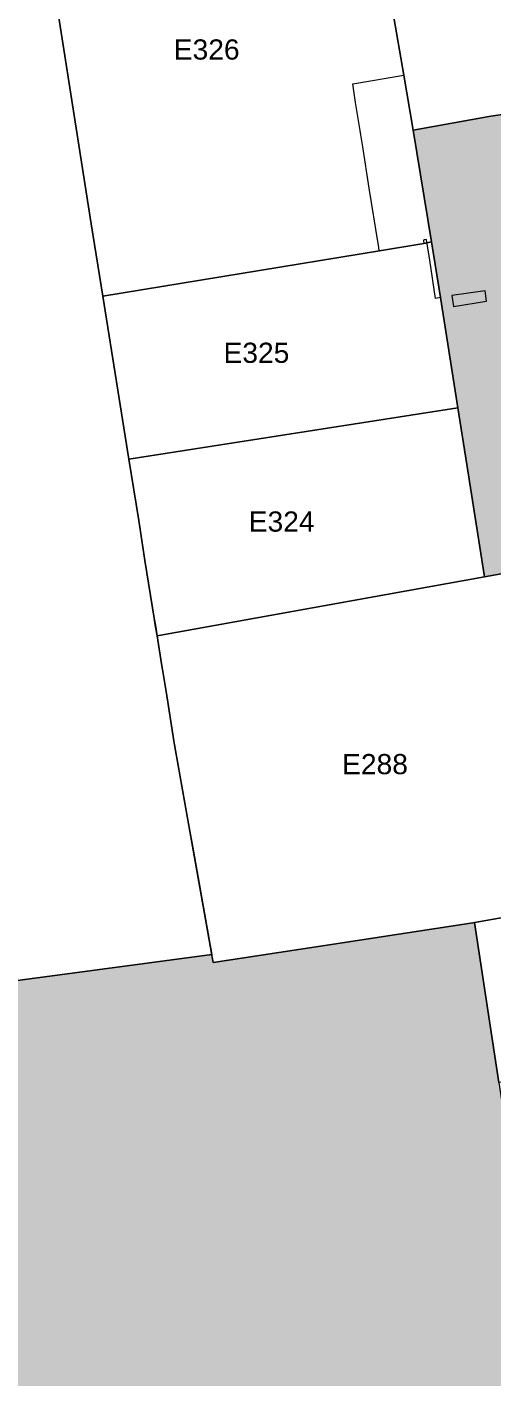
# Model space of a CAD drawing. Header units: metres. Extents: x 662613 to 666742, y 2728069 to 2732733.
# Drawn here: x 663163.9 to 663205.4, y 2730603.3 to 2730723.8 of the extents above; entities that cross this region are included whole.
import ezdxf
from ezdxf.enums import TextEntityAlignment as Align

# ---------------------------------------------------------------- set-up
doc = ezdxf.new("R2010")
doc.units = ezdxf.units.M
doc.header["$MEASUREMENT"] = 0
for name, color, linetype, lineweight in [('DQ_PLOT_ID', 252, 'Continuous', 18), ('Xref_DQ_MasterPlan_2024$0$DQ_PLOTS', 252, 'Continuous', 15), ('Xref_DQ_MasterPlan_2024$0$DQ_ROADS', 8, 'Continuous', 13)]:
    doc.layers.add(name, color=color, linetype=linetype, lineweight=lineweight)
doc.layers.add('Open area$0$INTENSIVE LANDSCAPING AND PLAZAS', color=7, linetype='Continuous', true_color=0xecf9e2)
doc.layers.add('Open area$0$PUBLIC PARKING', color=254, linetype='Continuous')
doc.styles.add('DQ_Plot_ID', font='arial.ttf')

# ---------------------------------------------------------------- blocks, each defined once
blk = doc.blocks.new('Xref_DQ_MasterPlan_2024$0$DQ_Roads_')
at = {"layer": 'Xref_DQ_MasterPlan_2024$0$DQ_ROADS'}
blk.add_lwpolyline([(663213.5667, 2730676.1897), (663204.7498, 2730674.7502), (663204.6737, 2730675.2259), (663203.1485, 2730684.7569), (663202.3243, 2730690.0408), (663200.8246, 2730699.6567), (663200.3633, 2730699.5553), (663199.8714, 2730702.9744), (663199.5666, 2730704.792), (663199.5604, 2730704.829), (663199.3385, 2730704.7881), (663199.3115, 2730704.7522), (663199.2968, 2730704.7325), (663199.3409, 2730704.4586), (663195.364, 2730703.8085), (663195.3463, 2730703.8191), (663195.2974, 2730704.1252), (663195.2454, 2730704.4508), (663194.4581, 2730709.4034), (663193.8726, 2730713.0686), (663193.7061, 2730714.1479), (663193.6492, 2730714.5283), (663193.2341, 2730717.0324), (663192.9808, 2730718.7076), (663197.5276, 2730719.4617), (663198.3726, 2730714.5775), (663199.2607, 2730714.7372), (663205.1291, 2730715.7921), (663205.304, 2730715.8235), (663205.5733, 2730715.8615)], dxfattribs=at)
blk.add_lwpolyline([(663204.91, 2730699.3066), (663204.7845, 2730700.24), (663201.8364, 2730699.8151), (663201.9841, 2730698.8409)], close=True, dxfattribs=at)
blk = doc.blocks.new('Xref_DQ_MasterPlan_2024')
at = {"layer": 'Xref_DQ_MasterPlan_2024$0$DQ_PLOTS'}
for points in [[(663165.38, 2730733.34), (663169.64, 2730706.21), (663170.67, 2730699.77), (663173, 2730685.23), (663173.88, 2730679.76), (663174.44, 2730676.2), (663175.26, 2730671.06), (663175.4, 2730670.24), (663175.52, 2730669.48), (663175.93, 2730666.99), (663176.01, 2730666.48), (663176.32, 2730664.52), (663177.01, 2730660.13), (663177.07, 2730659.77), (663178.33, 2730652.72), (663178.76, 2730650.28), (663180.4, 2730641.07), (663142.78, 2730636.03)], [(663213.8, 2730676.38), (663204.75, 2730674.75), (663203.15, 2730684.76), (663202.36, 2730689.81), (663200.82, 2730699.66), (663200.01, 2730704.61), (663198.37, 2730714.58), (663205.3, 2730715.82), (663208.45, 2730716.27)], [(663128.2, 2730567.93), (663119.81, 2730621.63), (663071.01, 2730649.06), (663074.64, 2730664.85), (663075, 2730666.3), (663100.03, 2730652.06), (663100.03, 2730652.06), (663131.11, 2730634.31), (663142.78, 2730636.03), (663180.4, 2730641.07), (663180.42, 2730640.95), (663180.52, 2730640.36), (663190.48, 2730641.87), (663203.7, 2730643.89), (663203.85, 2730643.91), (663206.01, 2730629.65), (663208.26, 2730614.82), (663212.72, 2730585.36)]]:
    blk.add_lwpolyline(points, dxfattribs=at)
for points in [[(663213.56, 2730717.08), (663212.12, 2730716.84), (663208.45, 2730716.27), (663205.3, 2730715.82), (663198.37, 2730714.58), (663197.53, 2730719.46), (663193.28, 2730744.01), (663209.08, 2730746.6), (663213.56, 2730717.08)], [(663198.37, 2730714.58), (663200.01, 2730704.61), (663199.34, 2730704.46), (663195.36, 2730703.81), (663170.67, 2730699.77), (663169.64, 2730706.21), (663165.38, 2730733.34), (663164.42, 2730739.47), (663189.66, 2730743.42), (663193.28, 2730744.01), (663197.53, 2730719.46), (663198.37, 2730714.58)], [(663170.67, 2730699.77), (663195.36, 2730703.81), (663199.34, 2730704.46), (663200.01, 2730704.61), (663200.82, 2730699.66), (663202.36, 2730689.81), (663173, 2730685.23), (663170.67, 2730699.77)], [(663173, 2730685.23), (663202.36, 2730689.81), (663203.15, 2730684.76), (663204.75, 2730674.75), (663175.52, 2730669.48), (663175.39, 2730670.24), (663175.26, 2730671.06), (663174.44, 2730676.2), (663173.88, 2730679.76), (663173, 2730685.23)], [(663218.47, 2730646.5), (663203.7, 2730643.89), (663190.48, 2730641.87), (663180.52, 2730640.36), (663177.07, 2730659.77), (663177.01, 2730660.13), (663176.32, 2730664.52), (663176.01, 2730666.48), (663175.93, 2730666.99), (663175.52, 2730669.48), (663204.75, 2730674.75), (663213.8, 2730676.38), (663213.82, 2730676.24), (663218.47, 2730646.5)], [(663235.54, 2730634.27), (663235.09, 2730634.2), (663206.6, 2730629.75), (663206.01, 2730629.65), (663203.85, 2730643.91), (663203.7, 2730643.89), (663233.17, 2730649.11), (663234.7, 2730639.23), (663235.54, 2730634.27)]]:
    blk.add_lwpolyline(points, close=True, dxfattribs=at)
blk.add_blockref('Xref_DQ_MasterPlan_2024$0$DQ_Roads_', (0, 0))
blk = doc.blocks.new('Open area')
at = {"layer": 'Open area$0$INTENSIVE LANDSCAPING AND PLAZAS'}
blk.add_hatch(color=256, dxfattribs=at).paths.add_polyline_path([(663100.03, 2730652.06), (663131.11, 2730634.31), (663142.78, 2730636.03), (663180.4, 2730641.07), (663180.42, 2730640.95), (663180.52, 2730640.36), (663190.48, 2730641.87), (663203.7, 2730643.89), (663203.85, 2730643.91), (663206.01, 2730629.65), (663208.26, 2730614.82), (663212.72, 2730585.36), (663212.89, 2730584.23), (663213.17, 2730582.4), (663213.31, 2730581.45), (663213.35, 2730581.22), (663213.38, 2730580.98), (663212.51, 2730580.84), (663202.24, 2730579.17), (663202.24, 2730579.16), (663200.83, 2730578.92), (663201.21, 2730576.51), (663199.65, 2730574.38), (663197.85, 2730571.94), (663195.62, 2730568.94), (663193.89, 2730568.66), (663193.28, 2730568.56), (663193.4, 2730567.73), (663194.18, 2730561.98), (663194.85, 2730557.04), (663196.94, 2730547.25), (663196.7, 2730547.21), (663192.01, 2730546.47), (663182.82, 2730545.04), (663182.2, 2730544.94), (663182.21, 2730544.88), (663166.44, 2730542.39), (663152.16, 2730540.19), (663142.93, 2730538.73), (663108.71, 2730533.49), (663128.2, 2730567.93), (663119.81, 2730621.63), (663071.01, 2730649.06), (663074.64, 2730664.85), (663075, 2730666.3), (663100.03, 2730652.06)], flags=0)
at = {"layer": 'Open area$0$PUBLIC PARKING'}
blk.add_hatch(color=256, dxfattribs=at).paths.add_polyline_path([(663239.18, 2730708.3), (663241.65, 2730692.42), (663243.52, 2730681.06), (663228.62, 2730678.72), (663221.33, 2730677.58), (663219.95, 2730677.34), (663219.3, 2730677.25), (663214.53, 2730676.53), (663214.17, 2730676.45), (663213.8, 2730676.38), (663204.75, 2730674.75), (663203.15, 2730684.76), (663202.36, 2730689.81), (663200.82, 2730699.66), (663200.01, 2730704.61), (663198.37, 2730714.58), (663205.3, 2730715.82), (663208.45, 2730716.27), (663212.12, 2730716.84), (663213.56, 2730717.08), (663220.23, 2730718.16), (663221.22, 2730718.29), (663223.33, 2730718.63), (663226.75, 2730719.16), (663228.38, 2730719.41), (663232.91, 2730720.11), (663237.28, 2730720.81), (663239.18, 2730708.3)], flags=0)

msp = doc.modelspace()

# ---------------------------------------------------------------- block references
for name in ['Xref_DQ_MasterPlan_2024', 'Open area']:
    msp.add_blockref(name, (0, 0))

# ---------------------------------------------------------------- texts
at = {"layer": 'DQ_PLOT_ID', "style": 'DQ_Plot_ID'}
for s, p in [('E326', (663179.95, 2730720.86)), ('E325', (663184.39, 2730693.82)), ('E324', (663186.64, 2730678.77)), ('E288', (663194.97, 2730657.14))]:
    msp.add_text(s, height=1.8, dxfattribs=at).set_placement(p, align=Align.CENTER)

doc.saveas('drawing.dxf')
